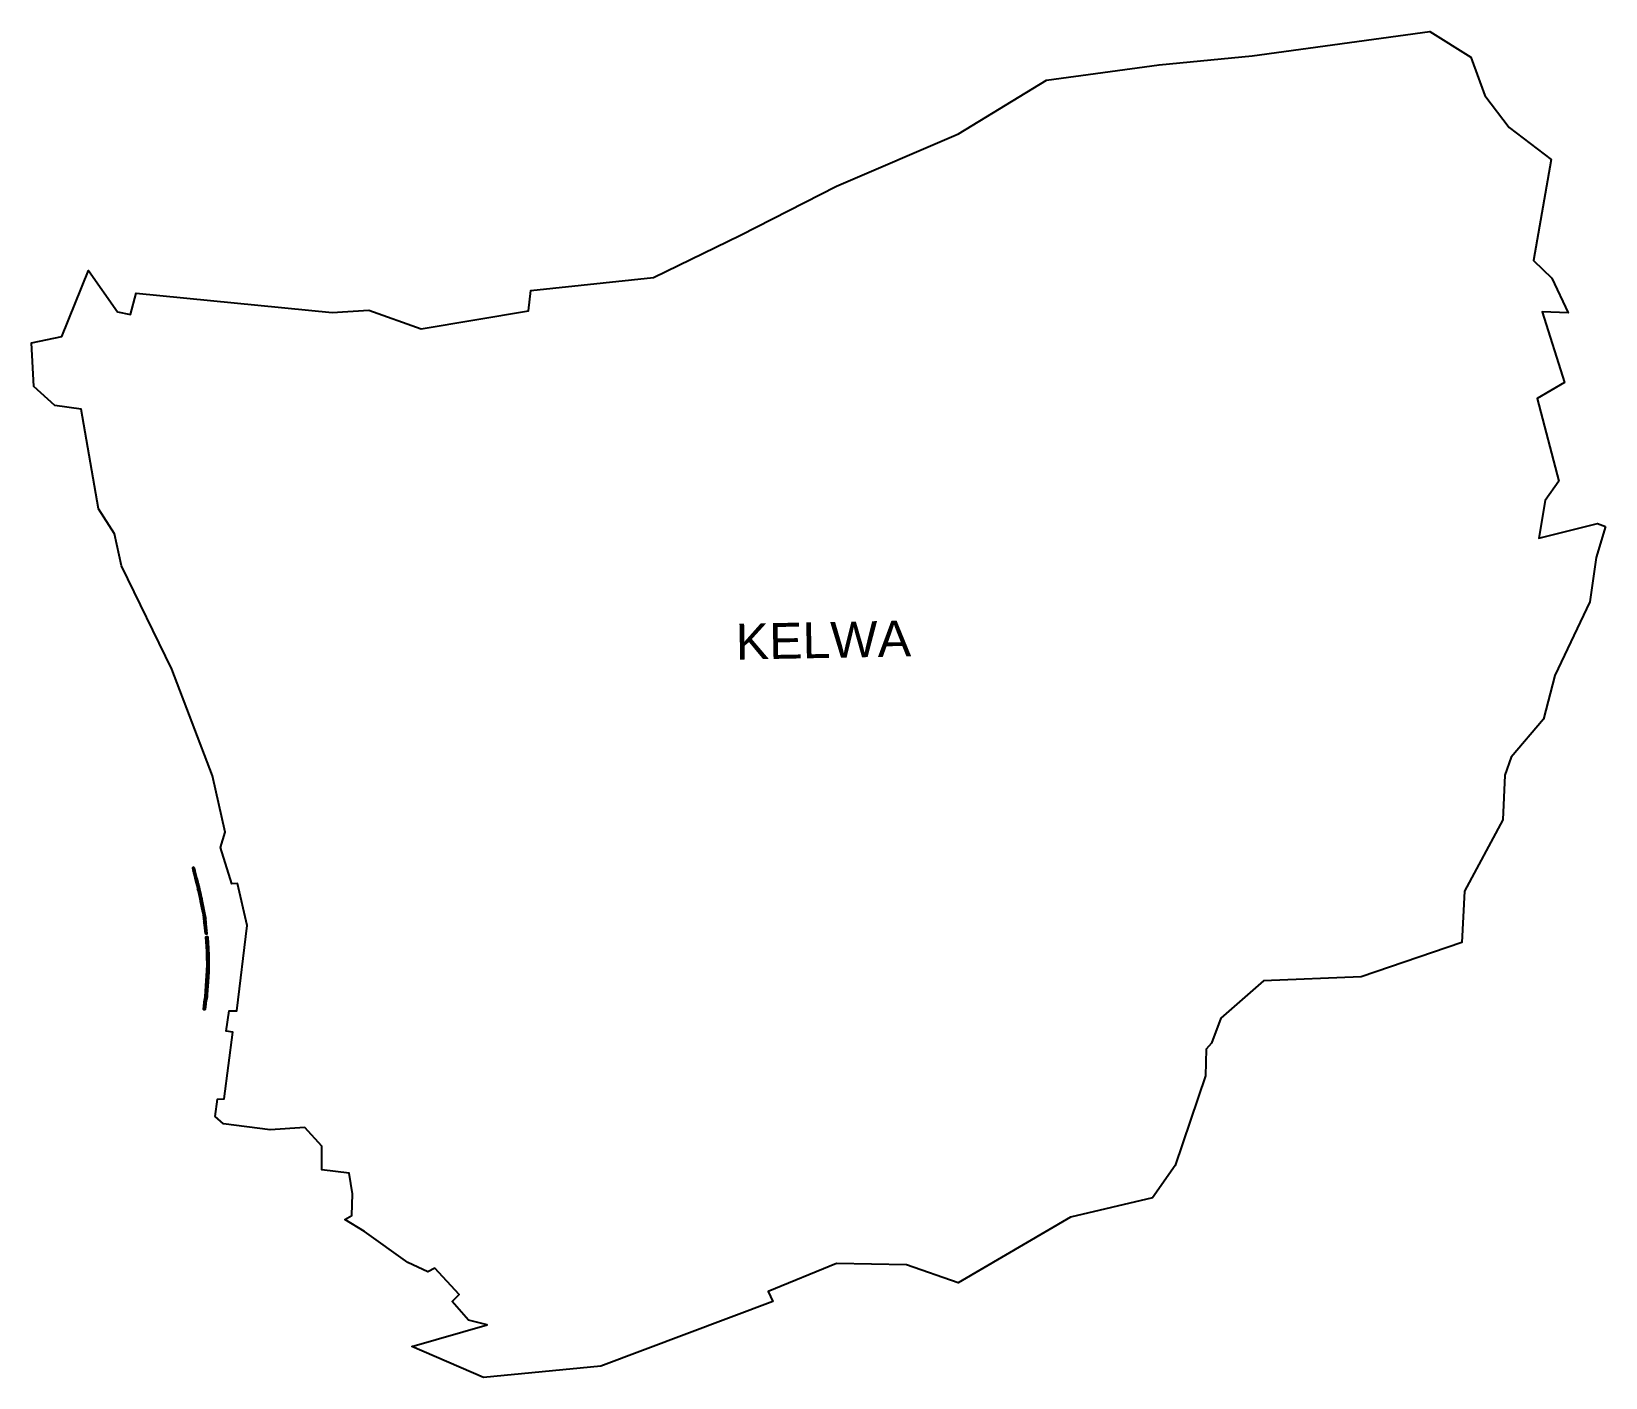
# Model space of a CAD drawing. Header units: metres. Extents: x 261354 to 266452, y 2168453 to 2172813.
import ezdxf

# ---------------------------------------------------------------- set-up
doc = ezdxf.new("R2010")
doc.units = ezdxf.units.M
doc.header["$MEASUREMENT"] = 0
for name, color, linetype in [('BREAKWATER', 6, 'Continuous'), ('village', 3, 'Continuous'), ('VILLAGE NAME', 250, 'Continuous')]:
    doc.layers.add(name, color=color, linetype=linetype)
doc.styles.get("Standard").update_dxf_attribs({"font": 'arial.ttf'})
pattern_1 = [(60, (0, 0), (-3.0479999988, -7e-10), [2.794, -0.254]), (180, (0, 0), (1.524, -2.6396454294), [2.794, -0.254]), (300, (0, 0), (3.0479999988, -7e-10), [2.794, -0.254]), (60, (0.254, 0), (-3.0479999988, -7e-10), [0.508, -2.54]), (300, (0.254, 0), (3.0479999988, -7e-10), [0.508, -2.54]), (60, (-0.127, 0.22), (-3.0479999988, -7e-10), [0.508, -2.54]), (180, (-0.127, 0.22), (1.524, -2.6396454294), [0.508, -2.54]), (300, (-0.127, -0.22), (3.0479999988, -7e-10), [0.508, -2.54]), (180, (-0.127, -0.22), (1.524, -2.6396454294), [0.508, -2.54]), (60, (-1.016, 0), (-3.0479999988, -7e-10), [0.508, -2.54]), (300, (-1.016, 0), (3.0479999988, -7e-10), [0.508, -2.54]), (60, (0.508, -0.88), (-3.0479999988, -7e-10), [0.508, -2.54]), (180, (0.508, -0.88), (1.524, -2.6396454294), [0.508, -2.54]), (300, (0.508, 0.88), (3.0479999988, -7e-10), [0.508, -2.54]), (180, (0.508, 0.88), (1.524, -2.6396454294), [0.508, -2.54]), (0, (0.508, 0.44), (-1.524, 2.6396454294), [1.778, -1.27]), (0, (0.508, -0.44), (-1.524, 2.6396454294), [1.778, -1.27]), (120, (0.127, 0.66), (-3.0479999988, 7e-10), [1.778, -1.27]), (120, (-0.635, 0.22), (-3.0479999988, 7e-10), [1.778, -1.27]), (240, (-0.635, -0.22), (1.5239999988, -2.63964543), [1.778, -1.27]), (240, (0.127, -0.66), (1.5239999988, -2.63964543), [1.778, -1.27])]
pattern_2 = [(60, (0, 0), (-15.239999994, -3e-09), [13.97, -1.27]), (180, (0, 0), (7.62, -13.19822715), [13.97, -1.27]), (300, (0, 0), (15.239999994, -3e-09), [13.97, -1.27]), (60, (1.27, 0), (-15.239999994, -3e-09), [2.54, -12.7]), (300, (1.27, 0), (15.239999994, -3e-09), [2.54, -12.7]), (60, (-0.635, 1.1), (-15.239999994, -3e-09), [2.54, -12.7]), (180, (-0.635, 1.1), (7.62, -13.19822715), [2.54, -12.7]), (300, (-0.635, -1.1), (15.239999994, -3e-09), [2.54, -12.7]), (180, (-0.635, -1.1), (7.62, -13.19822715), [2.54, -12.7]), (60, (-5.08, 0), (-15.239999994, -3e-09), [2.54, -12.7]), (300, (-5.08, 0), (15.239999994, -3e-09), [2.54, -12.7]), (60, (2.54, -4.4), (-15.239999994, -3e-09), [2.54, -12.7]), (180, (2.54, -4.4), (7.62, -13.19822715), [2.54, -12.7]), (300, (2.54, 4.4), (15.239999994, -3e-09), [2.54, -12.7]), (180, (2.54, 4.4), (7.62, -13.19822715), [2.54, -12.7]), (0, (2.54, 2.2), (-7.62, 13.19822715), [8.89, -6.35]), (0, (2.54, -2.2), (-7.62, 13.19822715), [8.89, -6.35]), (120, (0.635, 3.3), (-15.239999994, 3e-09), [8.89, -6.35]), (120, (-3.175, 1.1), (-15.239999994, 3e-09), [8.89, -6.35]), (240, (-3.175, -1.1), (7.619999994, -13.19822715), [8.89, -6.35]), (240, (0.635, -3.3), (7.619999994, -13.19822715), [8.89, -6.35])]

msp = doc.modelspace()

# ---------------------------------------------------------------- hatches: boundary and pattern name
at = {"layer": 'BREAKWATER'}
h = msp.add_hatch(dxfattribs=at)
h.set_pattern_fill('ESCHER', color=256, scale=0.1)
h.set_pattern_definition(pattern_1)
h.paths.add_polyline_path([(261874.9, 2170103.6), (261878.4, 2170090.3), (261883, 2170071.7), (261886.6, 2170057.7), (261889.1, 2170047.5), (261892.2, 2170033.1), (261898.1, 2170009.5), (261902.7, 2169986.6), (261905.8, 2169970.5), (261909.7, 2169952.9), (261910.9, 2169942.6), (261912, 2169927.2), (261914.3, 2169911.2), (261915.6, 2169898.5), (261916.8, 2169893), (261918.7, 2169890.5), (261921, 2169889.8), (261923, 2169890.1), (261923, 2169891.7), (261919.5, 2169922.1), (261918.6, 2169940.5), (261913.5, 2169968.3), (261905.8, 2170006.1), (261897, 2170044.4), (261887.6, 2170079.6), (261881.4, 2170103.2), (261879.7, 2170105.3), (261877.8, 2170105.7), (261876.1, 2170105.1), (261874.9, 2170104.4)])
h = msp.add_hatch(dxfattribs=at)
h.set_pattern_fill('ESCHER', color=256, scale=0.5)
h.set_pattern_definition(pattern_2)
h.paths.add_polyline_path([(261918.6, 2169940.5), (261913.5, 2169968.3), (261905.8, 2170006.1), (261897, 2170044.4), (261887.6, 2170079.6), (261881.4, 2170103.2), (261879.7, 2170105.3), (261877.8, 2170105.7), (261876.1, 2170105.1), (261874.9, 2170104.4), (261874.9, 2170103.6), (261878.4, 2170090.3), (261883, 2170071.7), (261886.6, 2170057.7), (261889.1, 2170047.5), (261892.2, 2170033.1), (261898.1, 2170009.5), (261902.7, 2169986.6), (261905.8, 2169970.5), (261909.7, 2169952.9), (261910.9, 2169942.6), (261912, 2169927.2), (261914.3, 2169911.2), (261915.6, 2169898.5), (261916.8, 2169893), (261918.7, 2169890.5), (261921, 2169889.8), (261923, 2169890.1), (261923, 2169891.7), (261919.5, 2169922.1)])
h = msp.add_hatch(dxfattribs=at)
h.set_pattern_fill('ESCHER', color=256, scale=0.1)
h.set_pattern_definition(pattern_1)
h.paths.add_polyline_path([(261910.9, 2169645.8), (261911.7, 2169654.3), (261913.4, 2169669.7), (261916.1, 2169686.5), (261918.7, 2169721.5), (261920, 2169739), (261920.9, 2169754.5), (261921.5, 2169771.3), (261922.4, 2169789.7), (261922.1, 2169819.4), (261921.7, 2169833.4), (261918.5, 2169880.2), (261920.2, 2169881.8), (261923.6, 2169881.8), (261925.3, 2169879.9), (261926.4, 2169860.4), (261927.6, 2169843.6), (261928.8, 2169819.5), (261928.8, 2169789.6), (261928.1, 2169767), (261927.5, 2169751.2), (261925.9, 2169734), (261924.7, 2169721.4), (261923.8, 2169706.9), (261923, 2169695.2), (261922.5, 2169687.4), (261921.5, 2169680.1), (261920.4, 2169677.6), (261919.6, 2169673.8), (261918.6, 2169663.8), (261917.2, 2169653.2), (261916.5, 2169646.6), (261915.9, 2169645.2), (261915.2, 2169643.8), (261913.5, 2169643.8), (261911.8, 2169644.1), (261910.9, 2169644.8)])
h = msp.add_hatch(dxfattribs=at)
h.set_pattern_fill('ESCHER', color=256, scale=0.5)
h.set_pattern_definition(pattern_2)
h.paths.add_polyline_path([(261924.7, 2169721.4), (261925.9, 2169734), (261927.5, 2169751.2), (261928.1, 2169767), (261928.8, 2169789.6), (261928.8, 2169819.5), (261927.6, 2169843.6), (261926.4, 2169860.4), (261925.3, 2169879.9), (261923.6, 2169881.8), (261920.2, 2169881.8), (261918.5, 2169880.2), (261921.7, 2169833.4), (261922.1, 2169819.4), (261922.4, 2169789.7), (261921.5, 2169771.3), (261920.9, 2169754.5), (261920, 2169739), (261918.7, 2169721.5), (261916.1, 2169686.5), (261913.4, 2169669.7), (261911.7, 2169654.3), (261910.9, 2169645.8), (261910.9, 2169644.8), (261911.8, 2169644.1), (261913.5, 2169643.8), (261915.2, 2169643.8), (261915.9, 2169645.2), (261916.5, 2169646.6), (261917.2, 2169653.2), (261918.6, 2169663.8), (261919.6, 2169673.8), (261920.4, 2169677.6), (261921.5, 2169680.1), (261922.5, 2169687.4), (261923, 2169695.2), (261923.8, 2169706.9)])

# ---------------------------------------------------------------- linework, layer by layer
at = {"layer": 'BREAKWATER', "flags": 128}
for points in [[(261874.9, 2170103.6), (261878.4, 2170090.3), (261883, 2170071.7), (261886.6, 2170057.7), (261889.1, 2170047.5), (261892.2, 2170033.1), (261898.1, 2170009.5), (261902.7, 2169986.6), (261905.8, 2169970.5), (261909.7, 2169952.9), (261910.9, 2169942.6), (261912, 2169927.2), (261914.3, 2169911.2), (261915.6, 2169898.5), (261916.8, 2169893), (261918.7, 2169890.5), (261921, 2169889.8), (261923, 2169890.1), (261923, 2169891.7), (261919.5, 2169922.1), (261918.6, 2169940.5), (261913.5, 2169968.3), (261905.8, 2170006.1), (261897, 2170044.4), (261887.6, 2170079.6), (261881.4, 2170103.2), (261879.7, 2170105.3), (261877.8, 2170105.7), (261876.1, 2170105.1), (261874.9, 2170104.4)], [(261910.9, 2169645.8), (261911.7, 2169654.3), (261913.4, 2169669.7), (261916.1, 2169686.5), (261918.7, 2169721.5), (261920, 2169739), (261920.9, 2169754.5), (261921.5, 2169771.3), (261922.4, 2169789.7), (261922.1, 2169819.4), (261921.7, 2169833.4), (261918.5, 2169880.2), (261920.2, 2169881.8), (261923.6, 2169881.8), (261925.3, 2169879.9), (261926.4, 2169860.4), (261927.6, 2169843.6), (261928.8, 2169819.5), (261928.8, 2169789.6), (261928.1, 2169767), (261927.5, 2169751.2), (261925.9, 2169734), (261924.7, 2169721.4), (261923.8, 2169706.9), (261923, 2169695.2), (261922.5, 2169687.4), (261921.5, 2169680.1), (261920.4, 2169677.6), (261919.6, 2169673.8), (261918.6, 2169663.8), (261917.2, 2169653.2), (261916.5, 2169646.6), (261915.9, 2169645.2), (261915.2, 2169643.8), (261913.5, 2169643.8), (261911.8, 2169644.1), (261910.9, 2169644.8)]]:
    msp.add_lwpolyline(points, close=True, dxfattribs=at)
at = {"layer": 'village', "color": 3, "true_color": 0x00ff00}
msp.add_polyline3d([(266451.5, 2171209.8, 0), (266421.4, 2171109.1, 0), (266400.5, 2170966.2, 0), (266287.3, 2170727, 0), (266250.3, 2170585.7, 0), (266145.5, 2170462.3, 0), (266125.3, 2170403.8, 0), (266118.7, 2170259.8, 0), (265995.3, 2170028.7, 0), (265986.3, 2169862.1, 0), (265660.2, 2169751.4, 0), (265344.2, 2169737.7, 0), (265205.6, 2169617, 0), (265176, 2169535.8, 0), (265158, 2169516.5, 0), (265156.3, 2169430.1, 0), (265057.6, 2169139.6, 0), (264984.7, 2169034.8, 0), (264719.2, 2168972, 0), (264355.2, 2168759.8, 0), (264187.4, 2168818.3, 0), (263960.8, 2168821.7, 0), (263739.2, 2168731.5, 0), (263754.5, 2168699, 0), (263198, 2168490, 0), (262817.5, 2168452.8, 0), (262586, 2168553.1, 0), (262829.9, 2168623.1, 0), (262769.4, 2168638.3, 0), (262716.8, 2168699.6, 0), (262738.8, 2168721.8, 0), (262660.2, 2168807.6, 0), (262637.8, 2168795.7, 0), (262572.4, 2168825.7, 0), (262432.7, 2168925.9, 0), (262368.8, 2168964.8, 0), (262390.9, 2168977.7, 0), (262393.1, 2169047.9, 0), (262382.6, 2169115.3, 0), (262294, 2169126.1, 0), (262294.2, 2169202, 0), (262239.6, 2169263.3, 0), (262127.4, 2169255.4, 0), (261975.5, 2169275.2, 0), (261949.3, 2169298.2, 0), (261956.4, 2169354.1, 0), (261978.4, 2169356.1, 0), (262006.2, 2169571.3, 0), (261984.6, 2169575.2, 0), (261993.7, 2169640.7, 0), (262018.5, 2169641.1, 0), (262052.8, 2169916.8, 0), (262020.8, 2170052.7, 0), (262003, 2170051.7, 0), (261965.9, 2170169.4, 0), (261981.6, 2170219.5, 0), (261940.2, 2170401.8, 0), (261808.2, 2170747.9, 0), (261645.7, 2171082.8, 0), (261622.6, 2171185.9, 0), (261571.5, 2171267.3, 0), (261514.6, 2171589.8, 0), (261429.2, 2171602, 0), (261361.9, 2171663.5, 0), (261353.9, 2171804.3, 0), (261452.2, 2171824.7, 0), (261538.2, 2172038.8, 0), (261632.5, 2171905.5, 0), (261674.2, 2171896.4, 0), (261692.5, 2171965.2, 0), (262327.3, 2171902.8, 0), (262446.7, 2171910.1, 0), (262616.1, 2171849.8, 0), (262964, 2171908.2, 0), (262970.6, 2171974.3, 0), (263367.9, 2172016.2, 0), (263650, 2172153.2, 0), (263961.3, 2172312.5, 0), (264356.3, 2172481.4, 0), (264640.9, 2172655.6, 0), (265006.2, 2172705.1, 0), (265307.4, 2172734.2, 0), (265882.5, 2172813.4, 0), (266015.5, 2172730.5, 0), (266060.7, 2172605.7, 0), (266140, 2172502, 0), (266275.4, 2172398.7, 0), (266218.6, 2172071.4, 0), (266277.9, 2172014.7, 0), (266330.8, 2171901.5, 0), (266246.7, 2171905.3, 0), (266318.8, 2171676.1, 0), (266230.6, 2171624.8, 0), (266300.8, 2171357, 0), (266255.7, 2171293.9, 0), (266236.1, 2171172.4, 0), (266425.5, 2171219.4, 0)], close=True, dxfattribs=at)

# ---------------------------------------------------------------- texts
at = {"layer": 'VILLAGE NAME', "insert": (263633.5, 2170894.4), "char_height": 116.06, "attachment_point": 1, "rotation": 1.1028}
msp.add_mtext_dynamic_manual_height_columns('{\\fArial|b0|i0|c0|p34;KELWA}', width=775.802, gutter_width=580.3, heights=[0], dxfattribs=at)
msp.add_mtext_dynamic_manual_height_columns('{\\fArial|b0|i0|c0|p34;KELWA}', width=775.802, gutter_width=580.3, heights=[0], dxfattribs=at)

doc.saveas('drawing.dxf')
